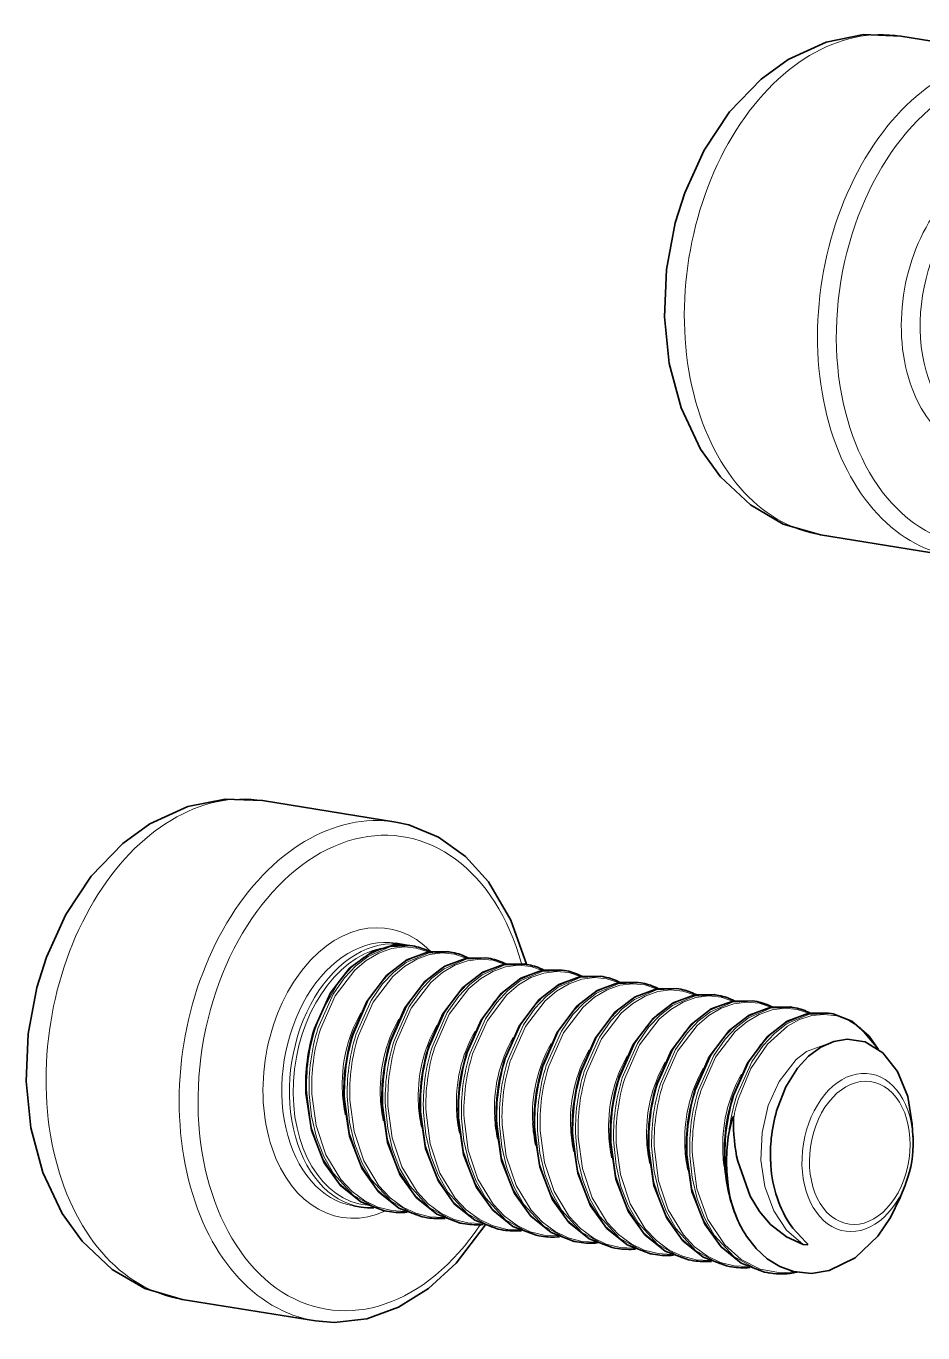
# Model space of a CAD drawing. Extents: x 386 to 1090, y 188 to 736.
# Drawn here: x 896.75 to 903.49, y 612.12 to 621.94 of the extents above; entities that cross this region are included whole.
import ezdxf

# ---------------------------------------------------------------- set-up
doc = ezdxf.new("R2010")
doc.units = 0

msp = doc.modelspace()

# ---------------------------------------------------------------- linework, layer by layer
at = {"color": 7, "lineweight": 35, "ltscale": 0.025376}
for p, q in [((904.3294, 621.7074), (903.3273, 621.869)), ((898.9221, 612.2074), (897.92, 612.369))]:
    msp.add_line(p, q, dxfattribs=at)
at = {"color": 7, "lineweight": 35, "ltscale": 0.025374}
for p, q in [((903.7244, 617.9559), (902.7224, 618.1175)), ((899.527, 615.9589), (898.525, 616.1205))]:
    msp.add_line(p, q, dxfattribs=at)
at = {"color": 7, "lineweight": 35, "ltscale": 0.001451}
msp.add_line((899.5842, 615.0381), (899.5269, 615.0473), dxfattribs=at)
at = {"color": 7, "lineweight": 35, "ltscale": 0.000644611}
msp.add_line((899.6096, 615.0333), (899.5842, 615.0381), dxfattribs=at)
at = {"color": 7, "lineweight": 35, "ltscale": 0.000529575}
msp.add_line((899.633, 615.0302), (899.612, 615.033), dxfattribs=at)
at = {"color": 7, "lineweight": 35, "ltscale": 0.000486911}
for p, q in [((899.6522, 615.0271), (899.633, 615.0302)), ((901.0837, 614.7962), (901.0645, 614.7993)), ((901.37, 614.75), (901.3508, 614.7531)), ((902.2289, 614.6115), (902.2097, 614.6146)), ((902.5152, 614.5653), (902.496, 614.5684)), ((900.0494, 612.9372), (900.0302, 612.9403)), ((900.3358, 612.891), (900.3165, 612.8941)), ((901.1946, 612.7524), (901.1754, 612.7556)), ((901.7673, 612.6601), (901.748, 612.6632)), ((902.3398, 612.5677), (902.3206, 612.5709))]:
    msp.add_line(p, q, dxfattribs=at)
at = {"color": 7, "lineweight": 35, "ltscale": 0.000409436}
for p, q in [((899.6683, 615.0242), (899.6522, 615.0271)), ((901.3861, 614.7471), (901.37, 614.75)), ((902.5313, 614.5624), (902.5152, 614.5653))]:
    msp.add_line(p, q, dxfattribs=at)
at = {"color": 7, "lineweight": 35, "ltscale": 0.000486669}
for p, q in [((899.9385, 614.981), (899.9193, 614.984)), ((900.7974, 614.8424), (900.7781, 614.8455)), ((901.9426, 614.6577), (901.9233, 614.6608)), ((899.4769, 613.0295), (899.4576, 613.0326)), ((900.6221, 612.8448), (900.6028, 612.8479)), ((901.481, 612.7063), (901.4617, 612.7094))]:
    msp.add_line(p, q, dxfattribs=at)
at = {"color": 7, "lineweight": 35, "ltscale": 0.000409712}
msp.add_line((899.9546, 614.978), (899.9385, 614.981), dxfattribs=at)
at = {"color": 7, "lineweight": 35, "ltscale": 0.000485405}
for p, q in [((900.2247, 614.9348), (900.2056, 614.9379)), ((900.511, 614.8885), (900.4919, 614.8917)), ((901.6562, 614.7039), (901.6371, 614.707)), ((899.7631, 612.9833), (899.744, 612.9865)), ((900.9083, 612.7986), (900.8892, 612.8018)), ((902.0535, 612.6139), (902.0344, 612.617))]:
    msp.add_line(p, q, dxfattribs=at)
at = {"color": 7, "lineweight": 35, "ltscale": 0.000410938}
for p, q in [((900.2409, 614.9318), (900.2247, 614.9348)), ((900.5272, 614.8856), (900.511, 614.8885)), ((900.8135, 614.8395), (900.7974, 614.8424)), ((901.0999, 614.7933), (901.0837, 614.7962)), ((901.6724, 614.7009), (901.6562, 614.7039)), ((902.2451, 614.6086), (902.2289, 614.6115)), ((902.8176, 614.5162), (902.8015, 614.5192))]:
    msp.add_line(p, q, dxfattribs=at)
at = {"color": 7, "lineweight": 35, "ltscale": 0.000411212}
msp.add_line((901.9587, 614.6547), (901.9426, 614.6577), dxfattribs=at)
at = {"color": 7, "lineweight": 35, "ltscale": 0.000485162}
msp.add_line((902.8015, 614.5192), (902.7823, 614.5222), dxfattribs=at)
at = {"color": 7, "lineweight": 35, "ltscale": 0.000499699}
msp.add_line((902.3979, 613.8074), (902.3922, 613.7883), dxfattribs=at)
at = {"color": 7, "lineweight": 35, "ltscale": 0.00229}
msp.add_line((903.4182, 613.5961), (903.4124, 613.6876), dxfattribs=at)
at = {"color": 7, "lineweight": 35, "ltscale": 0.002495}
msp.add_line((903.3586, 613.227), (903.3214, 613.1344), dxfattribs=at)
at = {"color": 7, "lineweight": 35, "ltscale": 0.00145}
msp.add_line((899.2658, 613.0636), (899.2086, 613.0728), dxfattribs=at)
at = {"color": 7, "lineweight": 35, "ltscale": 0.000490232}
for p, q in [((899.4384, 613.0361), (899.4576, 613.0326)), ((901.4424, 612.7129), (901.4617, 612.7094))]:
    msp.add_line(p, q, dxfattribs=at)
at = {"color": 7, "lineweight": 35, "ltscale": 0.000491461}
for p, q in [((899.7246, 612.9899), (899.744, 612.9865)), ((900.8698, 612.8052), (900.8892, 612.8018)), ((902.015, 612.6205), (902.0344, 612.617))]:
    msp.add_line(p, q, dxfattribs=at)
at = {"color": 7, "lineweight": 35, "ltscale": 0.000489691}
msp.add_line((900.0109, 612.9437), (900.0302, 612.9403), dxfattribs=at)
at = {"color": 7, "lineweight": 35, "ltscale": 0.000489959}
for p, q in [((900.2972, 612.8976), (900.3165, 612.8941)), ((900.5836, 612.8514), (900.6028, 612.8479)), ((901.1561, 612.759), (901.1754, 612.7556)), ((901.7288, 612.6667), (901.748, 612.6632)), ((902.3013, 612.5743), (902.3206, 612.5709))]:
    msp.add_line(p, q, dxfattribs=at)
at = {"color": 7, "lineweight": 35}
for points in [[(903.3273, 621.869), (903.0452, 621.88), (902.7651, 621.8237), (902.4799, 621.6929), (902.2756, 621.5453), (902.0385, 621.2991), (901.8465, 621.0107), (901.7005, 620.6904)], [(902.7224, 618.1175), (902.442, 618.1996), (902.1951, 618.343), (901.9701, 618.5548), (901.8207, 618.7637), (901.6746, 619.0728), (901.5845, 619.4075), (901.5482, 619.7578), (901.5637, 620.1134), (901.6295, 620.4642), (901.7005, 620.6904)], [(898.525, 616.1205), (898.2429, 616.1315), (897.9628, 616.0752), (897.6776, 615.9444), (897.4733, 615.7968), (897.2361, 615.5507), (897.0442, 615.2623), (896.8982, 614.9419)], [(900.5096, 614.8888), (900.3932, 615.2212), (900.2239, 615.5096), (900.0515, 615.7003), (899.849, 615.8461), (899.625, 615.9378), (899.527, 615.9589)], [(898.915, 614.4066), (899.0351, 614.6748), (899.1797, 614.8594), (899.3501, 614.9827), (899.5067, 615.0317), (899.612, 615.033)], [(897.92, 612.369), (897.6397, 612.4512), (897.3927, 612.5945), (897.1677, 612.8063), (897.0183, 613.0153), (896.8722, 613.3243), (896.7822, 613.6591), (896.7458, 614.0093), (896.7614, 614.3649), (896.8271, 614.7157), (896.8982, 614.9419)], [(899.2014, 614.3605), (899.3093, 614.6082), (899.4584, 614.8056), (899.6096, 614.9224), (899.7726, 614.9824), (899.9193, 614.984)], [(899.4877, 614.3143), (899.5956, 614.562), (899.7446, 614.7595), (899.8959, 614.8762), (900.0589, 614.9362), (900.2056, 614.9379)], [(899.774, 614.2681), (899.8819, 614.5159), (900.0309, 614.7133), (900.1821, 614.83), (900.3452, 614.89), (900.4919, 614.8917)], [(900.0603, 614.2219), (900.1682, 614.4697), (900.3173, 614.6671), (900.4684, 614.7838), (900.6315, 614.8438), (900.7781, 614.8455)], [(900.3466, 614.1758), (900.4545, 614.4235), (900.6036, 614.6209), (900.7548, 614.7377), (900.9178, 614.7976), (901.0645, 614.7993)], [(900.6329, 614.1296), (900.7408, 614.3773), (900.8899, 614.5747), (901.0411, 614.6915), (901.2041, 614.7515), (901.3508, 614.7531)], [(900.9192, 614.0834), (901.0271, 614.3311), (901.1761, 614.5286), (901.3273, 614.6453), (901.4904, 614.7053), (901.6371, 614.707)], [(901.2055, 614.0372), (901.3134, 614.285), (901.4625, 614.4824), (901.6136, 614.5991), (901.7767, 614.6591), (901.9233, 614.6608)], [(901.4918, 613.991), (901.5997, 614.2388), (901.7488, 614.4362), (901.9, 614.5529), (902.063, 614.6129), (902.2097, 614.6146)], [(901.7781, 613.9449), (901.886, 614.1926), (902.0351, 614.39), (902.1863, 614.5067), (902.3494, 614.5668), (902.496, 614.5684)], [(902.0644, 613.8987), (902.1723, 614.1464), (902.3214, 614.3439), (902.4725, 614.4606), (902.6356, 614.5206), (902.7823, 614.5222)], [(902.8176, 614.5162), (902.957, 614.4618), (903.0893, 614.3482), (903.1575, 614.2517)], [(903.4124, 613.6876), (903.379, 613.8947), (903.3021, 614.0841), (903.1905, 614.2241), (903.0575, 614.3049), (902.9237, 614.3264), (902.8224, 614.3093), (902.7245, 614.2657), (902.632, 614.1971), (902.5499, 614.1078), (902.4618, 613.9673), (902.3979, 613.8074)], [(898.8511, 613.92), (898.8919, 613.6423), (898.9884, 613.396), (899.1109, 613.2251), (899.2635, 613.1024), (899.4384, 613.0361)], [(899.1374, 613.8738), (899.1782, 613.5961), (899.2747, 613.3499), (899.3972, 613.1789), (899.5499, 613.0563), (899.7246, 612.9899)], [(899.4237, 613.8276), (899.4645, 613.5499), (899.561, 613.3036), (899.6835, 613.1327), (899.8361, 613.0101), (900.0109, 612.9437)], [(899.71, 613.7814), (899.7508, 613.5038), (899.8474, 613.2574), (899.9698, 613.0865), (900.1224, 612.9639), (900.2972, 612.8976)], [(899.9963, 613.7352), (900.0371, 613.4576), (900.1336, 613.2113), (900.2561, 613.0403), (900.4088, 612.9177), (900.5836, 612.8514)], [(902.0681, 613.7269), (902.0667, 613.7422), (902.0652, 613.7428), (902.0573, 613.7272), (902.0324, 613.6169)], [(900.2826, 613.6891), (900.3234, 613.4114), (900.4199, 613.1651), (900.5424, 612.9941), (900.6951, 612.8715), (900.8698, 612.8052)], [(900.5689, 613.6429), (900.6097, 613.3652), (900.7062, 613.119), (900.8287, 612.948), (900.9813, 612.8253), (901.1561, 612.759)], [(900.8552, 613.5967), (900.896, 613.3191), (900.9926, 613.0728), (901.115, 612.9019), (901.2676, 612.7792), (901.4424, 612.7129)], [(901.1415, 613.5505), (901.1823, 613.2729), (901.2788, 613.0266), (901.4013, 612.8557), (901.554, 612.733), (901.7288, 612.6667)], [(901.4278, 613.5044), (901.4686, 613.2267), (901.5651, 612.9804), (901.6876, 612.8094), (901.8403, 612.6868), (902.015, 612.6205)], [(901.7141, 613.4582), (901.7549, 613.1805), (901.8514, 612.9342), (901.9739, 612.7633), (902.1265, 612.6406), (902.3013, 612.5743)], [(902.0997, 613.4078), (902.1927, 613.1464), (902.2629, 613.0309), (902.3474, 612.9316), (902.4655, 612.8391), (902.5917, 612.7823)], [(902.1649, 612.8458), (902.2375, 612.7527), (902.3221, 612.675), (902.4168, 612.6162), (902.5186, 612.5789), (902.6539, 612.5642), (902.7875, 612.5854), (902.9826, 612.6815), (903.1545, 612.8457), (903.2486, 612.9841), (903.3214, 613.1344)], [(902.5917, 612.7823), (902.6242, 612.7786), (902.6258, 612.7848), (902.6245, 612.7872), (902.613, 612.8005), (902.5148, 612.9053), (902.4893, 612.9408)], [(900.199, 612.9266), (899.9822, 612.6418), (899.7738, 612.4507), (899.5486, 612.3102), (899.3088, 612.2231), (899.0638, 612.1953), (898.9221, 612.2074)]]:
    msp.add_lwpolyline(points, dxfattribs=at)
at = {"color": 7, "lineweight": 13}
for points in [[(899.612, 615.033), (899.447, 615.0187), (899.287, 614.9434), (899.1904, 614.8645), (899.1033, 614.7663), (898.965, 614.525), (898.9219, 614.4081)], [(899.6522, 615.0271), (899.4833, 615.0201), (899.3185, 614.9482), (899.226, 614.8768), (899.1417, 614.7875), (899.0558, 614.6641), (898.9411, 614.405)], [(899.7711, 614.9821), (899.6835, 615.0114), (899.5921, 615.0204), (899.4948, 615.0079), (899.3987, 614.9738), (899.3054, 614.9185), (899.2185, 614.8447), (899.0707, 614.6517), (898.96, 614.4003)], [(899.9193, 614.984), (899.7504, 614.977), (899.5855, 614.9052), (899.493, 614.8337), (899.4088, 614.7444), (899.3229, 614.621), (899.2082, 614.3619)], [(899.9385, 614.981), (899.7696, 614.9739), (899.6047, 614.902), (899.5123, 614.8306), (899.428, 614.7413), (899.3422, 614.6179), (899.2274, 614.3588)], [(900.0574, 614.9359), (899.9698, 614.9652), (899.8784, 614.9742), (899.7811, 614.9618), (899.6851, 614.9276), (899.5917, 614.8723), (899.5048, 614.7985), (899.3569, 614.6055), (899.2463, 614.3541)], [(900.2056, 614.9379), (900.0367, 614.9308), (899.8718, 614.859), (899.7794, 614.7875), (899.6951, 614.6982), (899.6093, 614.5748), (899.4945, 614.3157)], [(900.2247, 614.9348), (900.0559, 614.9277), (899.8911, 614.8559), (899.7985, 614.7844), (899.7144, 614.6951), (899.6284, 614.5718), (899.5137, 614.3126)], [(900.3436, 614.8898), (900.2561, 614.919), (900.1647, 614.928), (900.0674, 614.9156), (899.9713, 614.8814), (899.8781, 614.8261), (899.7911, 614.7523), (899.6432, 614.5593), (899.5326, 614.3079)], [(900.4919, 614.8917), (900.323, 614.8846), (900.1581, 614.8128), (900.0657, 614.7413), (899.9814, 614.652), (899.8956, 614.5287), (899.7808, 614.2695)], [(900.511, 614.8885), (900.3422, 614.8815), (900.1773, 614.8097), (900.0848, 614.7383), (900.0006, 614.6489), (899.9147, 614.5256), (899.8, 614.2664)], [(900.6299, 614.8436), (900.5424, 614.8728), (900.451, 614.8818), (900.3536, 614.8694), (900.2576, 614.8352), (900.1644, 614.7799), (900.0775, 614.7061), (899.9296, 614.5131), (899.8189, 614.2617)], [(900.7781, 614.8455), (900.6093, 614.8384), (900.4445, 614.7666), (900.3519, 614.6952), (900.2678, 614.6059), (900.1818, 614.4825), (900.0671, 614.2233)], [(900.7974, 614.8424), (900.6285, 614.8353), (900.4636, 614.7635), (900.3712, 614.6921), (900.2869, 614.6028), (900.201, 614.4794), (900.0863, 614.2202)], [(900.9163, 614.7974), (900.8287, 614.8267), (900.7373, 614.8357), (900.64, 614.8232), (900.5439, 614.7891), (900.4506, 614.7338), (900.3637, 614.6599), (900.2159, 614.4669), (900.1052, 614.2155)], [(901.0645, 614.7993), (900.8956, 614.7923), (900.7307, 614.7205), (900.6382, 614.649), (900.5541, 614.5597), (900.4681, 614.4363), (900.3534, 614.1772)], [(901.0837, 614.7962), (900.9148, 614.7892), (900.7499, 614.7173), (900.6575, 614.6459), (900.5732, 614.5566), (900.4874, 614.4332), (900.3726, 614.1741)], [(901.2026, 614.7512), (901.115, 614.7805), (901.0236, 614.7895), (900.9263, 614.777), (900.8303, 614.7429), (900.7369, 614.6876), (900.65, 614.6138), (900.5022, 614.4208), (900.3915, 614.1694)], [(901.3508, 614.7531), (901.1819, 614.7461), (901.017, 614.6743), (900.9246, 614.6028), (900.8403, 614.5135), (900.7545, 614.3901), (900.6397, 614.131)], [(901.37, 614.75), (901.2011, 614.743), (901.0363, 614.6711), (900.9437, 614.5997), (900.8596, 614.5104), (900.7736, 614.387), (900.6589, 614.1279)], [(901.4888, 614.705), (901.4013, 614.7343), (901.3099, 614.7433), (901.2126, 614.7309), (901.1166, 614.6967), (901.0233, 614.6414), (900.9363, 614.5676), (900.7885, 614.3746), (900.6778, 614.1232)], [(901.6371, 614.707), (901.4682, 614.7), (901.3033, 614.6281), (901.2108, 614.5566), (901.1266, 614.4673), (901.0408, 614.344), (900.926, 614.0848)], [(901.6562, 614.7039), (901.4874, 614.6968), (901.3225, 614.625), (901.23, 614.5535), (901.1459, 614.4642), (901.0599, 614.3408), (900.9452, 614.0817)], [(901.7751, 614.6588), (901.6876, 614.6881), (901.5963, 614.6971), (901.4988, 614.6847), (901.4028, 614.6505), (901.3096, 614.5952), (901.2227, 614.5214), (901.0748, 614.3284), (900.9641, 614.077)], [(901.9233, 614.6608), (901.7545, 614.6537), (901.5896, 614.5819), (901.4971, 614.5105), (901.413, 614.4211), (901.327, 614.2978), (901.2123, 614.0386)], [(901.9426, 614.6577), (901.7737, 614.6506), (901.6088, 614.5788), (901.5164, 614.5074), (901.4321, 614.4181), (901.3463, 614.2947), (901.2315, 614.0355)], [(902.0615, 614.6127), (901.9739, 614.642), (901.8826, 614.651), (901.7852, 614.6385), (901.6891, 614.6043), (901.5958, 614.549), (901.5089, 614.4752), (901.3611, 614.2822), (901.2504, 614.0308)], [(902.2097, 614.6146), (902.0408, 614.6075), (901.8759, 614.5358), (901.7834, 614.4643), (901.6992, 614.375), (901.6133, 614.2516), (901.4986, 613.9924)], [(902.2289, 614.6115), (902.06, 614.6045), (901.8951, 614.5326), (901.8027, 614.4612), (901.7184, 614.3719), (901.6326, 614.2485), (901.5178, 613.9894)], [(902.3478, 614.5665), (902.2602, 614.5958), (902.1688, 614.6048), (902.0715, 614.5923), (901.9755, 614.5581), (901.8821, 614.5029), (901.7952, 614.4291), (901.6474, 614.2361), (901.5367, 613.9846)], [(902.496, 614.5684), (902.3271, 614.5614), (902.1622, 614.4896), (902.0698, 614.4181), (901.9855, 614.3288), (901.8997, 614.2054), (901.7849, 613.9463)], [(902.5152, 614.5653), (902.3463, 614.5583), (902.1815, 614.4865), (902.0889, 614.415), (902.0048, 614.3257), (901.9188, 614.2023), (901.8041, 613.9432)], [(902.634, 614.5203), (902.5465, 614.5496), (902.4551, 614.5586), (902.3578, 614.5461), (902.2617, 614.512), (902.1685, 614.4567), (902.0815, 614.3829), (901.9337, 614.1899), (901.823, 613.9385)], [(902.7823, 614.5222), (902.6134, 614.5152), (902.4485, 614.4434), (902.3561, 614.3719), (902.2719, 614.2827), (902.186, 614.1592), (902.0712, 613.9001)], [(902.8015, 614.5192), (902.6326, 614.5121), (902.4678, 614.4403), (902.3752, 614.3688), (902.2911, 614.2795), (902.2051, 614.1561), (902.0905, 613.897)], [(903.1537, 614.2541), (903.0172, 614.4137), (902.9345, 614.4673), (902.8448, 614.5006), (902.7524, 614.5125), (902.6582, 614.5032), (902.5649, 614.4734), (902.475, 614.4244), (902.3229, 614.2885), (902.199, 614.1064), (902.1093, 613.8923)], [(902.2747, 613.415), (902.2827, 613.624), (902.3286, 613.826), (902.4104, 614.0089), (902.5401, 614.1733), (902.6176, 614.2329), (902.774, 614.291)], [(898.8571, 613.9186), (898.8913, 613.666), (898.973, 613.434), (899.1007, 613.2396), (899.2565, 613.1074), (899.4384, 613.0361)], [(898.8764, 613.9132), (898.8936, 613.7473), (898.9308, 613.5878), (898.9859, 613.4442), (899.0592, 613.3149), (899.2064, 613.1531), (899.3868, 613.0521), (899.4769, 613.0295)], [(898.8958, 613.9135), (898.9269, 613.6768), (899.0001, 613.4575), (899.1141, 613.2699), (899.1987, 613.1804), (899.2944, 613.1098), (899.3928, 613.0629), (899.497, 613.0365), (899.5985, 613.031)], [(899.1434, 613.8724), (899.1776, 613.6199), (899.2593, 613.3878), (899.387, 613.1934), (899.5428, 613.0613), (899.7246, 612.9899)], [(899.1627, 613.8671), (899.1798, 613.7012), (899.2171, 613.5416), (899.2722, 613.398), (899.3455, 613.2687), (899.4927, 613.1069), (899.6731, 613.0059), (899.7631, 612.9833)], [(899.1821, 613.8673), (899.2132, 613.6306), (899.2864, 613.4113), (899.4004, 613.2238), (899.4849, 613.1342), (899.5807, 613.0636), (899.6791, 613.0167), (899.7833, 612.9903), (899.8848, 612.9848)], [(899.4297, 613.8262), (899.4639, 613.5737), (899.5457, 613.3416), (899.6733, 613.1472), (899.8291, 613.0151), (900.0109, 612.9437)], [(899.449, 613.8209), (899.4661, 613.655), (899.5034, 613.4955), (899.5585, 613.3518), (899.6318, 613.2225), (899.7791, 613.0607), (899.9594, 612.9597), (900.0494, 612.9372)], [(899.4684, 613.8212), (899.4995, 613.5844), (899.5726, 613.3651), (899.6867, 613.1776), (899.7712, 613.088), (899.867, 613.0175), (899.9654, 612.9706), (900.0696, 612.9441), (900.1711, 612.9387)], [(899.716, 613.78), (899.7502, 613.5275), (899.832, 613.2954), (899.9596, 613.101), (900.1154, 612.9689), (900.2972, 612.8976)], [(899.7353, 613.7747), (899.7524, 613.6088), (899.7897, 613.4493), (899.8448, 613.3057), (899.9182, 613.1763), (900.0653, 613.0145), (900.2457, 612.9136), (900.3358, 612.891)], [(899.7547, 613.775), (899.7858, 613.5382), (899.8589, 613.319), (899.973, 613.1313), (900.0576, 613.0419), (900.1533, 612.9713), (900.2517, 612.9244), (900.3559, 612.8979), (900.4574, 612.8925)], [(900.0023, 613.7339), (900.0365, 613.4813), (900.1182, 613.2493), (900.2459, 613.0548), (900.4017, 612.9227), (900.5836, 612.8514)], [(900.0216, 613.7285), (900.0388, 613.5626), (900.076, 613.4031), (900.1311, 613.2595), (900.2045, 613.1302), (900.3516, 612.9684), (900.532, 612.8674), (900.6221, 612.8448)], [(900.041, 613.7288), (900.0721, 613.492), (900.1453, 613.2728), (900.2593, 613.0852), (900.3439, 612.9957), (900.4396, 612.925), (900.538, 612.8782), (900.6422, 612.8517), (900.7437, 612.8463)], [(900.2886, 613.6877), (900.3228, 613.4351), (900.4045, 613.2031), (900.5322, 613.0087), (900.688, 612.8766), (900.8698, 612.8052)], [(900.3079, 613.6824), (900.325, 613.5165), (900.3623, 613.3569), (900.4174, 613.2133), (900.4907, 613.084), (900.6379, 612.9222), (900.8183, 612.8212), (900.9083, 612.7986)], [(900.3273, 613.6826), (900.3584, 613.4459), (900.4316, 613.2266), (900.5456, 613.039), (900.6301, 612.9495), (900.726, 612.8789), (900.8243, 612.832), (900.9285, 612.8055), (901.03, 612.8001)], [(900.5749, 613.6415), (900.6091, 613.3889), (900.6909, 613.1569), (900.8185, 612.9625), (900.9743, 612.8304), (901.1561, 612.759)], [(900.5942, 613.6362), (900.6113, 613.4703), (900.6486, 613.3108), (900.7037, 613.1671), (900.777, 613.0378), (900.9243, 612.876), (901.1046, 612.775), (901.1946, 612.7524)], [(900.6136, 613.6364), (900.6447, 613.3997), (900.7178, 613.1804), (900.8319, 612.9929), (900.9164, 612.9033), (901.0122, 612.8327), (901.1106, 612.7858), (901.2148, 612.7594), (901.3163, 612.7539)], [(900.8612, 613.5953), (900.8954, 613.3428), (900.9772, 613.1107), (901.1048, 612.9163), (901.2606, 612.7842), (901.4424, 612.7129)], [(900.8805, 613.59), (900.8976, 613.4241), (900.9349, 613.2646), (900.99, 613.1209), (901.0634, 612.9916), (901.2105, 612.8298), (901.3909, 612.7289), (901.481, 612.7063)], [(900.8999, 613.5902), (900.931, 613.3535), (901.0042, 613.1342), (901.1182, 612.9467), (901.2028, 612.8572), (901.2985, 612.7866), (901.3969, 612.7397), (901.5011, 612.7132), (901.6026, 612.7078)], [(901.1475, 613.5492), (901.1817, 613.2966), (901.2634, 613.0646), (901.3911, 612.8701), (901.5469, 612.738), (901.7288, 612.6667)], [(901.1668, 613.5438), (901.184, 613.3779), (901.2213, 613.2184), (901.2763, 613.0747), (901.3497, 612.9454), (901.4968, 612.7837), (901.6772, 612.6827), (901.7673, 612.6601)], [(901.1862, 613.5441), (901.2173, 613.3073), (901.2905, 613.0881), (901.4045, 612.9005), (901.4891, 612.811), (901.5848, 612.7404), (901.6832, 612.6935), (901.7874, 612.6671), (901.8889, 612.6616)], [(901.4338, 613.503), (901.468, 613.2504), (901.5497, 613.0184), (901.6774, 612.824), (901.8332, 612.6918), (902.015, 612.6205)], [(901.4531, 613.4977), (901.4702, 613.3317), (901.5075, 613.1722), (901.5626, 613.0286), (901.6359, 612.8993), (901.7831, 612.7375), (901.9635, 612.6365), (902.0535, 612.6139)], [(901.4725, 613.4979), (901.5036, 613.2611), (901.5768, 613.0419), (901.6908, 612.8543), (901.7753, 612.7648), (901.8712, 612.6942), (901.9695, 612.6473), (902.0737, 612.6208), (902.1752, 612.6154)], [(901.7201, 613.4568), (901.7543, 613.2042), (901.8361, 612.9722), (901.9637, 612.7778), (902.1195, 612.6456), (902.3013, 612.5743)], [(901.7394, 613.4515), (901.7565, 613.2855), (901.7938, 613.126), (901.8489, 612.9824), (901.9222, 612.8531), (902.0695, 612.6913), (902.2498, 612.5903), (902.3398, 612.5677)], [(901.7588, 613.4517), (901.7932, 613.201), (901.8748, 612.9709), (902.0021, 612.7784), (902.1257, 612.6683), (902.2678, 612.5969), (902.4216, 612.5691), (902.53, 612.5762)], [(902.5917, 612.7823), (902.4664, 612.8904), (902.3704, 613.0356), (902.304, 613.2175), (902.2747, 613.415)]]:
    msp.add_lwpolyline(points, dxfattribs=at)
at = {"color": 7, "lineweight": 35}
for centre, radius, start, end in [((899.5831, 614.6019), 0.4308, 62.45516, 78.58316), ((899.8693, 614.5557), 0.4308, 62.45516, 78.58316), ((900.1556, 614.5095), 0.4308, 62.45517, 78.58316), ((900.442, 614.4634), 0.4308, 62.45517, 78.58315), ((900.7283, 614.4172), 0.4308, 62.45517, 78.58315), ((901.0145, 614.371), 0.4308, 62.45516, 78.58316), ((901.3008, 614.3248), 0.4308, 62.45516, 78.58316), ((901.5872, 614.2787), 0.4308, 62.45517, 78.58316), ((901.8735, 614.2325), 0.4308, 62.45517, 78.58316), ((902.1597, 614.1863), 0.4308, 62.45517, 78.58316), ((902.446, 614.1401), 0.4308, 62.45517, 78.58316), ((900.2842, 613.9794), 1.4343, 162.66723, 182.37301), ((900.5704, 613.9332), 1.4343, 162.66723, 182.37301), ((900.8568, 613.887), 1.4343, 162.66723, 182.37301), ((901.1431, 613.8408), 1.4343, 162.66723, 182.37301), ((901.4294, 613.7947), 1.4343, 162.66723, 182.37301), ((901.7157, 613.7485), 1.4343, 162.66723, 182.37301), ((902.002, 613.7023), 1.4343, 162.66723, 182.37301), ((902.2883, 613.6561), 1.4343, 162.66723, 182.37301), ((902.5746, 613.6099), 1.4343, 162.66723, 182.37301), ((902.8609, 613.5638), 1.4343, 162.66723, 182.37301), ((903.1472, 613.5176), 1.4343, 162.66723, 182.37301), ((903.4335, 613.4714), 1.4343, 162.66723, 182.37301), ((903.4151, 613.699), 1.3473, 178.81523, 192.48505), ((903.5399, 613.4595), 1.1939, 164.01322, 174.14685), ((903.5206, 613.4603), 1.1746, 174.09375, 182.59104), ((902.5602, 613.5452), 0.8595, 339.88383, 1.56426), ((903.2461, 613.4526), 1.2461, 181.86598, 202.54825), ((903.2612, 613.4272), 0.9133, 181.25462, 212.21796), ((902.9663, 613.3452), 0.9462, 188.58262, 203.0391), ((899.3438, 613.5498), 0.4924, 260.89146, 272.15455), ((899.5654, 613.5873), 0.5647, 260.97326, 274.83663), ((899.8517, 613.5411), 0.5647, 260.97326, 274.83663), ((902.8381, 613.2904), 0.8068, 203.02104, 213.43788), ((900.1381, 613.4949), 0.5647, 260.97326, 274.83663), ((900.4243, 613.4487), 0.5647, 260.97326, 274.83663), ((900.7106, 613.4025), 0.5647, 260.97326, 274.83663), ((900.9969, 613.3564), 0.5647, 260.97326, 274.83663), ((901.2833, 613.3102), 0.5647, 260.97326, 274.83663), ((901.5696, 613.264), 0.5647, 260.97326, 274.83663), ((901.8558, 613.2178), 0.5647, 260.97326, 274.83663), ((902.1422, 613.1716), 0.5647, 260.97326, 274.83663), ((902.4286, 613.1295), 0.5687, 261.02076, 281.88976)]:
    msp.add_arc(centre, radius, start, end, dxfattribs=at)
at = {"color": 7, "lineweight": 13}
for centre, radius, start, end in [((900.2059, 613.9906), 1.0821, 150.48616, 183.58453), ((900.4922, 613.9445), 1.0821, 150.48616, 183.58453), ((900.7784, 613.8983), 1.0821, 150.48616, 183.58453), ((900.2989, 613.977), 1.443, 162.61674, 182.31857), ((900.3182, 613.9739), 1.443, 162.61691, 182.40732), ((900.3224, 613.9731), 1.4279, 162.59373, 182.39264), ((900.5852, 613.9308), 1.443, 162.61674, 182.31857), ((900.6045, 613.9277), 1.443, 162.61691, 182.40732), ((900.6088, 613.9269), 1.4279, 162.59373, 182.39264), ((900.8715, 613.8846), 1.443, 162.61674, 182.31857), ((901.0648, 613.8521), 1.0821, 150.48616, 183.58453), ((901.3511, 613.8059), 1.0821, 150.48616, 183.58453), ((900.8908, 613.8815), 1.443, 162.61691, 182.40732), ((900.8957, 613.8807), 1.4286, 162.59966, 182.38973), ((901.1578, 613.8384), 1.443, 162.61675, 182.31857), ((901.1771, 613.8353), 1.443, 162.61691, 182.40732), ((901.182, 613.8345), 1.4286, 162.59966, 182.38973), ((901.4441, 613.7922), 1.443, 162.61674, 182.31857), ((901.4634, 613.7892), 1.443, 162.61691, 182.40732), ((901.6374, 613.7597), 1.0821, 150.48616, 183.58453), ((901.9236, 613.7136), 1.0821, 150.48616, 183.58453), ((901.4682, 613.7883), 1.4284, 162.59853, 182.39032), ((901.7304, 613.7461), 1.443, 162.61674, 182.31857), ((901.7497, 613.743), 1.443, 162.61691, 182.40732), ((901.7546, 613.7422), 1.4286, 162.59966, 182.38973), ((902.0167, 613.6999), 1.443, 162.61674, 182.31857), ((902.036, 613.6968), 1.443, 162.61691, 182.40732), ((902.0409, 613.696), 1.4286, 162.59966, 182.38973), ((902.21, 613.6674), 1.0821, 150.48616, 183.58453), ((902.4963, 613.6212), 1.0821, 150.48616, 183.58453), ((902.303, 613.6537), 1.443, 162.61674, 182.31857), ((902.3223, 613.6506), 1.443, 162.61691, 182.40732), ((902.3266, 613.6498), 1.4279, 162.59373, 182.39264), ((902.5893, 613.6075), 1.443, 162.61674, 182.31857), ((902.6086, 613.6044), 1.443, 162.61691, 182.40732), ((902.6135, 613.6036), 1.4286, 162.59966, 182.38973), ((902.7826, 613.575), 1.0821, 150.48616, 183.58453), ((903.0688, 613.5288), 1.0821, 150.48616, 183.58453), ((900.1864, 613.9789), 1.0626, 183.0201, 192.01266), ((902.875, 613.5614), 1.4423, 162.61088, 182.32143), ((902.8949, 613.5582), 1.443, 162.61691, 182.40732), ((902.8997, 613.5575), 1.4284, 162.59853, 182.39032), ((903.1619, 613.5152), 1.443, 162.61674, 182.31857), ((903.1812, 613.5121), 1.443, 162.61691, 182.40732), ((903.186, 613.5113), 1.4284, 162.59853, 182.39032), ((900.4727, 613.9327), 1.0626, 183.0201, 192.01266), ((900.759, 613.8865), 1.0626, 183.0201, 192.01266), ((903.4482, 613.469), 1.443, 162.61674, 182.31857), ((903.4521, 613.4691), 1.4274, 162.5558, 174.05667), ((903.4373, 613.4733), 1.3925, 162.48883, 169.507), ((901.0453, 613.8403), 1.0626, 183.0201, 192.01266), ((901.3317, 613.7942), 1.0626, 183.0201, 192.01266), ((901.6179, 613.748), 1.0626, 183.0201, 192.01266), ((901.9042, 613.7018), 1.0626, 183.0201, 192.01266), ((902.1906, 613.6556), 1.0626, 183.0201, 192.01266), ((902.4769, 613.6095), 1.0626, 183.0201, 192.01266), ((902.7631, 613.5633), 1.0626, 183.0201, 192.01266), ((903.0496, 613.5172), 1.0627, 183.02037, 191.99834), ((903.3568, 613.4639), 1.3514, 182.25804, 191.08857)]:
    msp.add_arc(centre, radius, start, end, dxfattribs=at)
for centre, major_axis, start_param, end_param in [((903.0249, 619.9933), (0.3026, 1.8758), 0.000057, 3.14165), ((904.0269, 619.8317), (0.3026, 1.8758), 0.000057, 3.14165), ((904.0985, 619.8201), (0.2866, 1.777), 5.291242, 10.406764), ((904.0985, 619.8201), (0.1752, 1.086), 5.853279, 9.892982), ((904.17, 619.8085), (0.1592, 0.9872), 0.000057, 3.14165), ((898.2225, 614.2448), (0.3026, 1.8758), 0.000057, 3.14165), ((899.2246, 614.0831), (0.3026, 1.8758), 0.000057, 3.14165), ((899.2961, 614.0716), (0.2866, 1.777), 5.301155, 10.414104), ((899.2961, 614.0716), (0.1752, 1.086), 5.813472, 9.854648), ((899.3677, 614.0601), (0.1592, 0.9872), 0.000057, 3.14165), ((899.425, 614.0508), (0.1592, 0.9872), 6.283185, 9.424835), ((899.4393, 614.0485), (0.1561, 0.9675), 0.260582, 3.184377), ((903.0013, 613.474), (0.0954, 0.5915), 5.029756, 10.678274), ((903.0181, 613.4713), (0.0864, 0.5357), 1.294727, 7.577912)]:
    msp.add_ellipse(centre, major_axis=major_axis, ratio=0.688745, start_param=start_param, end_param=end_param, dxfattribs=at)
at = {"color": 7, "lineweight": 35}
for centre, major_axis, start_param, end_param in [((902.7144, 613.5203), (0.1592, 0.9872), 1.583975, 2.005478), ((903.0013, 613.474), (0.0954, 0.5915), 4.982683, 5.029756), ((903.0013, 613.474), (0.0954, 0.5915), 4.395088, 4.436319)]:
    msp.add_ellipse(centre, major_axis=major_axis, ratio=0.688745, start_param=start_param, end_param=end_param, dxfattribs=at)

doc.saveas('drawing.dxf')
